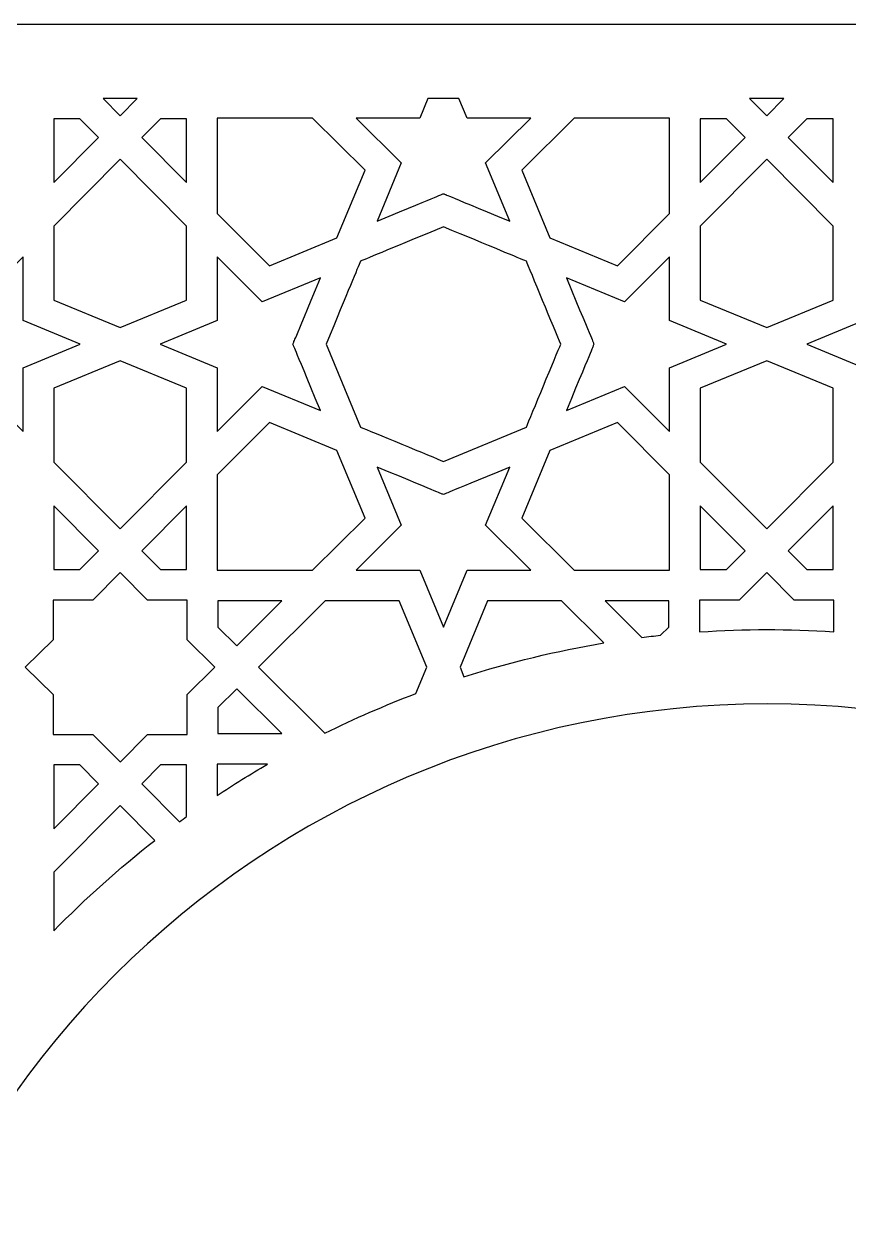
# Model space of a CAD drawing. Header units: millimetres. Extents: x -71 to 72, y -100 to 100.
# Drawn here: x -31.8 to 3.5, y 48.3 to 100.2 of the extents above; entities that cross this region are included whole.
import ezdxf

# ---------------------------------------------------------------- set-up
doc = ezdxf.new("R2010")
doc.units = ezdxf.units.MM
doc.header["$MEASUREMENT"] = 0
doc.layers.add('layer 1', color=7, linetype='Continuous')

msp = doc.modelspace()

# ---------------------------------------------------------------- linework, layer by layer
at = {"layer": 'layer 1', "color": 250}
for points, knots in [([(-71.4375, 100.1639), (-71.4375, 100.1639), (-71.4375, -99.8361), (-71.4375, -99.8361), (-71.4375, -99.8361), (-71.4375, -99.8361), (-39.4469, -99.8361), (-39.4469, -99.8361), (-39.4469, -99.8361), (-39.4469, -99.8361), (-39.4469, 31.5595), (-39.4469, 31.5595), (-39.4469, 31.5595), (-39.4469, 53.3323), (-21.7336, 71.0456), (0.0392, 71.0456), (0.0392, 71.0456), (21.8115, 71.0456), (39.5249, 53.3323), (39.5249, 31.5595), (39.5249, 31.5595), (39.5249, 31.5595), (39.5249, -99.8361), (39.5249, -99.8361), (39.5249, -99.8361), (39.5249, -99.8361), (71.5155, -99.8361), (71.5155, -99.8361), (71.5155, -99.8361), (71.5155, -99.8361), (71.5155, 100.1639), (71.5155, 100.1639), (71.5155, 100.1639), (71.5155, 100.1639), (-71.4375, 100.1639), (-71.4375, 100.1639)], [0, 0, 0, 0, 0.1, 0.1, 0.1, 0.1, 0.2, 0.2, 0.2, 0.2, 0.3, 0.3, 0.3, 0.3, 0.4, 0.4, 0.4, 0.4, 0.5, 0.5, 0.5, 0.5, 0.6, 0.6, 0.6, 0.6, 0.7, 0.7, 0.7, 0.7, 0.8, 0.8, 0.8, 0.8, 1, 1, 1, 1]), ([(-27.6673, 96.2385), (-27.6673, 96.2385), (-28.399, 96.9772), (-28.399, 96.9772), (-28.399, 96.9772), (-28.399, 96.9772), (-26.9356, 96.9772), (-26.9356, 96.9772), (-26.9356, 96.9772), (-26.9356, 96.9772), (-27.6673, 96.2385), (-27.6673, 96.2385)], [0, 0, 0, 0, 0.25, 0.25, 0.25, 0.25, 0.5, 0.5, 0.5, 0.5, 1, 1, 1, 1]), ([(-12.0188, 94.2192), (-12.0188, 94.2192), (-10.9844, 91.7247), (-10.9844, 91.7247), (-10.9844, 91.7247), (-13.9732, 92.9637), (-13.6486, 92.8289), (-13.8268, 92.9037), (-13.8268, 92.9037), (-14.012, 92.8261), (-13.7206, 92.9471), (-16.6695, 91.7247), (-16.6695, 91.7247), (-16.6695, 91.7247), (-15.6351, 94.2192), (-15.6351, 94.2192), (-15.6351, 94.2192), (-15.6351, 94.2192), (-17.5683, 96.1436), (-17.5683, 96.1436), (-17.5683, 96.1436), (-17.5683, 96.1436), (-14.8378, 96.1436), (-14.8378, 96.1436), (-14.8378, 96.1436), (-14.8378, 96.1436), (-14.4925, 96.9772), (-14.4925, 96.9772), (-14.4925, 96.9772), (-14.4925, 96.9772), (-13.1611, 96.9772), (-13.1611, 96.9772), (-13.1611, 96.9772), (-13.1611, 96.9772), (-12.8157, 96.1436), (-12.8157, 96.1436), (-12.8157, 96.1436), (-12.8157, 96.1436), (-10.0856, 96.1436), (-10.0856, 96.1436), (-10.0856, 96.1436), (-10.0856, 96.1436), (-12.0188, 94.2192), (-12.0188, 94.2192)], [0, 0, 0, 0, 0.0833333, 0.0833333, 0.0833333, 0.0833333, 0.1666667, 0.1666667, 0.1666667, 0.1666667, 0.25, 0.25, 0.25, 0.25, 0.3333333, 0.3333333, 0.3333333, 0.3333333, 0.4166667, 0.4166667, 0.4166667, 0.4166667, 0.5, 0.5, 0.5, 0.5, 0.5833333, 0.5833333, 0.5833333, 0.5833333, 0.6666667, 0.6666667, 0.6666667, 0.6666667, 0.75, 0.75, 0.75, 0.75, 0.8333333, 0.8333333, 0.8333333, 0.8333333, 1, 1, 1, 1]), ([(0.0134, 96.2385), (0.0134, 96.2385), (-0.7179, 96.9772), (-0.7179, 96.9772), (-0.7179, 96.9772), (-0.7179, 96.9772), (0.7451, 96.9772), (0.7451, 96.9772), (0.7451, 96.9772), (0.7451, 96.9772), (0.0134, 96.2385), (0.0134, 96.2385)], [0, 0, 0, 0, 0.25, 0.25, 0.25, 0.25, 0.5, 0.5, 0.5, 0.5, 1, 1, 1, 1]), ([(-30.5118, 93.3792), (-30.5118, 93.3792), (-30.5118, 96.1129), (-30.5118, 96.1129), (-30.5118, 96.1129), (-30.5118, 96.1129), (-29.3889, 96.1129), (-29.3889, 96.1129), (-29.3889, 96.1129), (-29.3889, 96.1129), (-28.5916, 95.3086), (-28.5916, 95.3086), (-28.5916, 95.3086), (-28.5916, 95.3086), (-30.5118, 93.3792), (-30.5118, 93.3792)], [0, 0, 0, 0, 0.2, 0.2, 0.2, 0.2, 0.4, 0.4, 0.4, 0.4, 0.6, 0.6, 0.6, 0.6, 1, 1, 1, 1]), ([(-26.743, 95.3086), (-26.743, 95.3086), (-25.9457, 96.1129), (-25.9457, 96.1129), (-25.9457, 96.1129), (-25.9457, 96.1129), (-24.8232, 96.1129), (-24.8232, 96.1129), (-24.8232, 96.1129), (-24.8232, 96.1129), (-24.8232, 93.3792), (-24.8232, 93.3792), (-24.8232, 93.3792), (-24.8232, 93.3792), (-26.743, 95.3086), (-26.743, 95.3086)], [0, 0, 0, 0, 0.2, 0.2, 0.2, 0.2, 0.4, 0.4, 0.4, 0.4, 0.6, 0.6, 0.6, 0.6, 1, 1, 1, 1]), ([(-18.3847, 91.0156), (-18.3847, 91.0156), (-21.2774, 89.8158), (-21.2774, 89.8158), (-21.2774, 89.8158), (-21.2774, 89.8158), (-23.5112, 92.0598), (-23.5112, 92.0598), (-23.5112, 92.0598), (-23.5112, 92.0598), (-23.5112, 96.1436), (-23.5112, 96.1436), (-23.5112, 96.1436), (-23.5112, 96.1436), (-19.4275, 96.1436), (-19.4275, 96.1436), (-19.4275, 96.1436), (-19.4275, 96.1436), (-17.1835, 93.9098), (-17.1835, 93.9098), (-17.1835, 93.9098), (-17.1835, 93.9098), (-18.3847, 91.0156), (-18.3847, 91.0156)], [0, 0, 0, 0, 0.1428571, 0.1428571, 0.1428571, 0.1428571, 0.2857143, 0.2857143, 0.2857143, 0.2857143, 0.4285714, 0.4285714, 0.4285714, 0.4285714, 0.5714286, 0.5714286, 0.5714286, 0.5714286, 0.7142857, 0.7142857, 0.7142857, 0.7142857, 1, 1, 1, 1]), ([(-4.1427, 92.0598), (-4.1427, 92.0598), (-6.3765, 89.8158), (-6.3765, 89.8158), (-6.3765, 89.8158), (-6.3765, 89.8158), (-9.2706, 91.016), (-9.2706, 91.016), (-9.2706, 91.016), (-9.2706, 91.016), (-10.4704, 93.9098), (-10.4704, 93.9098), (-10.4704, 93.9098), (-10.4704, 93.9098), (-8.2261, 96.1436), (-8.2261, 96.1436), (-8.2261, 96.1436), (-8.2261, 96.1436), (-4.1427, 96.1436), (-4.1427, 96.1436), (-4.1427, 96.1436), (-4.1427, 96.1436), (-4.1427, 92.0598), (-4.1427, 92.0598)], [0, 0, 0, 0, 0.1428571, 0.1428571, 0.1428571, 0.1428571, 0.2857143, 0.2857143, 0.2857143, 0.2857143, 0.4285714, 0.4285714, 0.4285714, 0.4285714, 0.5714286, 0.5714286, 0.5714286, 0.5714286, 0.7142857, 0.7142857, 0.7142857, 0.7142857, 1, 1, 1, 1]), ([(-2.8307, 93.3792), (-2.8307, 93.3792), (-2.8307, 96.1129), (-2.8307, 96.1129), (-2.8307, 96.1129), (-2.8307, 96.1129), (-1.7081, 96.1129), (-1.7081, 96.1129), (-1.7081, 96.1129), (-1.7081, 96.1129), (-0.9105, 95.3086), (-0.9105, 95.3086), (-0.9105, 95.3086), (-0.9105, 95.3086), (-2.8307, 93.3792), (-2.8307, 93.3792)], [0, 0, 0, 0, 0.2, 0.2, 0.2, 0.2, 0.4, 0.4, 0.4, 0.4, 0.6, 0.6, 0.6, 0.6, 1, 1, 1, 1]), ([(0.9377, 95.3086), (0.9377, 95.3086), (1.7353, 96.1129), (1.7353, 96.1129), (1.7353, 96.1129), (1.7353, 96.1129), (2.8579, 96.1129), (2.8579, 96.1129), (2.8579, 96.1129), (2.8579, 96.1129), (2.8579, 93.3792), (2.8579, 93.3792), (2.8579, 93.3792), (2.8579, 93.3792), (0.9377, 95.3086), (0.9377, 95.3086)], [0, 0, 0, 0, 0.2, 0.2, 0.2, 0.2, 0.4, 0.4, 0.4, 0.4, 0.6, 0.6, 0.6, 0.6, 1, 1, 1, 1]), ([(-24.8232, 88.3476), (-24.8232, 88.3476), (-27.6673, 87.1696), (-27.6673, 87.1696), (-27.6673, 87.1696), (-27.6673, 87.1696), (-30.5118, 88.3476), (-30.5118, 88.3476), (-30.5118, 88.3476), (-30.5118, 88.3476), (-30.5118, 91.5183), (-30.5118, 91.5183), (-30.5118, 91.5183), (-30.5118, 91.5183), (-27.6673, 94.3772), (-27.6673, 94.3772), (-27.6673, 94.3772), (-27.6673, 94.3772), (-24.8232, 91.5183), (-24.8232, 91.5183), (-24.8232, 91.5183), (-24.8232, 91.5183), (-24.8232, 88.3476), (-24.8232, 88.3476)], [0, 0, 0, 0, 0.1428571, 0.1428571, 0.1428571, 0.1428571, 0.2857143, 0.2857143, 0.2857143, 0.2857143, 0.4285714, 0.4285714, 0.4285714, 0.4285714, 0.5714286, 0.5714286, 0.5714286, 0.5714286, 0.7142857, 0.7142857, 0.7142857, 0.7142857, 1, 1, 1, 1]), ([(-2.8307, 88.3476), (-2.8307, 88.3476), (-2.8307, 91.5183), (-2.8307, 91.5183), (-2.8307, 91.5183), (-2.8307, 91.5183), (0.0134, 94.3772), (0.0134, 94.3772), (0.0134, 94.3772), (0.0134, 94.3772), (2.8579, 91.5183), (2.8579, 91.5183), (2.8579, 91.5183), (2.8579, 91.5183), (2.8579, 88.3476), (2.8579, 88.3476), (2.8579, 88.3476), (2.8579, 88.3476), (0.0134, 87.1696), (0.0134, 87.1696), (0.0134, 87.1696), (0.0134, 87.1696), (-2.8307, 88.3476), (-2.8307, 88.3476)], [0, 0, 0, 0, 0.1428571, 0.1428571, 0.1428571, 0.1428571, 0.2857143, 0.2857143, 0.2857143, 0.2857143, 0.4285714, 0.4285714, 0.4285714, 0.4285714, 0.5714286, 0.5714286, 0.5714286, 0.5714286, 0.7142857, 0.7142857, 0.7142857, 0.7142857, 1, 1, 1, 1]), ([(-13.8268, 81.4359), (-14.2773, 81.6226), (-16.9545, 82.7328), (-17.3778, 82.9081), (-17.3778, 82.9081), (-17.3778, 82.9081), (-18.8503, 86.4595), (-18.8503, 86.4595), (-18.8503, 86.4595), (-17.913, 88.7197), (-17.4939, 89.7287), (-17.3835, 90.0081), (-17.3835, 90.0081), (-17.1037, 90.1245), (-15.814, 90.6593), (-13.8268, 91.4827), (-13.8268, 91.4827), (-11.8396, 90.6593), (-10.5498, 90.1245), (-10.2704, 90.0081), (-10.2704, 90.0081), (-10.1406, 89.68), (-9.0438, 87.0377), (-8.8036, 86.4595), (-8.8036, 86.4595), (-8.9895, 86.0104), (-10.094, 83.3452), (-10.2771, 82.9077), (-10.2771, 82.9077), (-10.2771, 82.9077), (-13.8268, 81.4359), (-13.8268, 81.4359)], [0, 0, 0, 0, 0.1111111, 0.1111111, 0.1111111, 0.1111111, 0.2222222, 0.2222222, 0.2222222, 0.2222222, 0.3333333, 0.3333333, 0.3333333, 0.3333333, 0.4444444, 0.4444444, 0.4444444, 0.4444444, 0.5555556, 0.5555556, 0.5555556, 0.5555556, 0.6666667, 0.6666667, 0.6666667, 0.6666667, 0.7777778, 0.7777778, 0.7777778, 0.7777778, 1, 1, 1, 1]), ([(-29.3822, 86.4595), (-29.3822, 86.4595), (-31.8234, 85.4484), (-31.8234, 85.4484), (-31.8234, 85.4484), (-31.8234, 85.4484), (-31.8234, 82.7179), (-31.8234, 82.7179), (-31.8234, 82.7179), (-31.8234, 82.7179), (-33.7478, 84.6512), (-33.7478, 84.6512), (-33.7478, 84.6512), (-33.7478, 84.6512), (-36.2424, 83.6165), (-36.2424, 83.6165), (-36.2424, 83.6165), (-35.016, 86.5752), (-35.1413, 86.2743), (-35.0633, 86.4595), (-35.0633, 86.4595), (-35.1381, 86.6366), (-35.0058, 86.3184), (-36.2424, 89.3018), (-36.2424, 89.3018), (-36.2424, 89.3018), (-33.7478, 88.2675), (-33.7478, 88.2675), (-33.7478, 88.2675), (-33.7478, 88.2675), (-31.8234, 90.2007), (-31.8234, 90.2007), (-31.8234, 90.2007), (-31.8234, 90.2007), (-31.8234, 87.4702), (-31.8234, 87.4702), (-31.8234, 87.4702), (-31.8234, 87.4702), (-29.3822, 86.4595), (-29.3822, 86.4595)], [0, 0, 0, 0, 0.0909091, 0.0909091, 0.0909091, 0.0909091, 0.1818182, 0.1818182, 0.1818182, 0.1818182, 0.2727273, 0.2727273, 0.2727273, 0.2727273, 0.3636364, 0.3636364, 0.3636364, 0.3636364, 0.4545455, 0.4545455, 0.4545455, 0.4545455, 0.5454545, 0.5454545, 0.5454545, 0.5454545, 0.6363636, 0.6363636, 0.6363636, 0.6363636, 0.7272727, 0.7272727, 0.7272727, 0.7272727, 0.8181818, 0.8181818, 0.8181818, 0.8181818, 1, 1, 1, 1]), ([(-20.2713, 86.4595), (-20.1898, 86.2655), (-20.35, 86.6511), (-19.0923, 83.6165), (-19.0923, 83.6165), (-19.0923, 83.6165), (-21.5868, 84.6512), (-21.5868, 84.6512), (-21.5868, 84.6512), (-21.5868, 84.6512), (-23.5112, 82.7179), (-23.5112, 82.7179), (-23.5112, 82.7179), (-23.5112, 82.7179), (-23.5112, 85.4484), (-23.5112, 85.4484), (-23.5112, 85.4484), (-23.5112, 85.4484), (-25.9524, 86.4595), (-25.9524, 86.4595), (-25.9524, 86.4595), (-25.9524, 86.4595), (-23.5112, 87.4702), (-23.5112, 87.4702), (-23.5112, 87.4702), (-23.5112, 87.4702), (-23.5112, 90.2007), (-23.5112, 90.2007), (-23.5112, 90.2007), (-23.5112, 90.2007), (-21.5868, 88.2675), (-21.5868, 88.2675), (-21.5868, 88.2675), (-21.5868, 88.2675), (-19.0923, 89.3018), (-19.0923, 89.3018), (-19.0923, 89.3018), (-20.3115, 86.3604), (-20.1912, 86.65), (-20.2713, 86.4595)], [0, 0, 0, 0, 0.0909091, 0.0909091, 0.0909091, 0.0909091, 0.1818182, 0.1818182, 0.1818182, 0.1818182, 0.2727273, 0.2727273, 0.2727273, 0.2727273, 0.3636364, 0.3636364, 0.3636364, 0.3636364, 0.4545455, 0.4545455, 0.4545455, 0.4545455, 0.5454545, 0.5454545, 0.5454545, 0.5454545, 0.6363636, 0.6363636, 0.6363636, 0.6363636, 0.7272727, 0.7272727, 0.7272727, 0.7272727, 0.8181818, 0.8181818, 0.8181818, 0.8181818, 1, 1, 1, 1]), ([(-7.3826, 86.4595), (-7.4701, 86.668), (-7.3064, 86.2739), (-8.5616, 89.3018), (-8.5616, 89.3018), (-8.5616, 89.3018), (-6.0671, 88.2675), (-6.0671, 88.2675), (-6.0671, 88.2675), (-6.0671, 88.2675), (-4.1427, 90.2007), (-4.1427, 90.2007), (-4.1427, 90.2007), (-4.1427, 90.2007), (-4.1427, 87.4702), (-4.1427, 87.4702), (-4.1427, 87.4702), (-4.1427, 87.4702), (-1.7014, 86.4595), (-1.7014, 86.4595), (-1.7014, 86.4595), (-1.7014, 86.4595), (-4.1427, 85.4484), (-4.1427, 85.4484), (-4.1427, 85.4484), (-4.1427, 85.4484), (-4.1427, 82.7179), (-4.1427, 82.7179), (-4.1427, 82.7179), (-4.1427, 82.7179), (-6.0671, 84.6512), (-6.0671, 84.6512), (-6.0671, 84.6512), (-6.0671, 84.6512), (-8.5616, 83.6165), (-8.5616, 83.6165), (-8.5616, 83.6165), (-7.3508, 86.5375), (-7.4704, 86.2496), (-7.3826, 86.4595)], [0, 0, 0, 0, 0.0909091, 0.0909091, 0.0909091, 0.0909091, 0.1818182, 0.1818182, 0.1818182, 0.1818182, 0.2727273, 0.2727273, 0.2727273, 0.2727273, 0.3636364, 0.3636364, 0.3636364, 0.3636364, 0.4545455, 0.4545455, 0.4545455, 0.4545455, 0.5454545, 0.5454545, 0.5454545, 0.5454545, 0.6363636, 0.6363636, 0.6363636, 0.6363636, 0.7272727, 0.7272727, 0.7272727, 0.7272727, 0.8181818, 0.8181818, 0.8181818, 0.8181818, 1, 1, 1, 1]), ([(1.7283, 86.4595), (1.7283, 86.4595), (4.1698, 87.4702), (4.1698, 87.4702), (4.1698, 87.4702), (4.1698, 87.4702), (4.1698, 90.2007), (4.1698, 90.2007), (4.1698, 90.2007), (4.1698, 90.2007), (6.0942, 88.2675), (6.0942, 88.2675), (6.0942, 88.2675), (6.0942, 88.2675), (8.5887, 89.3018), (8.5887, 89.3018), (8.5887, 89.3018), (7.378, 86.3812), (7.4976, 86.669), (7.4097, 86.4595), (7.4097, 86.4595), (7.4972, 86.2507), (7.3335, 86.6447), (8.5887, 83.6165), (8.5887, 83.6165), (8.5887, 83.6165), (6.0942, 84.6512), (6.0942, 84.6512), (6.0942, 84.6512), (6.0942, 84.6512), (4.1698, 82.7179), (4.1698, 82.7179), (4.1698, 82.7179), (4.1698, 82.7179), (4.1698, 85.4484), (4.1698, 85.4484), (4.1698, 85.4484), (4.1698, 85.4484), (1.7283, 86.4595), (1.7283, 86.4595)], [0, 0, 0, 0, 0.0909091, 0.0909091, 0.0909091, 0.0909091, 0.1818182, 0.1818182, 0.1818182, 0.1818182, 0.2727273, 0.2727273, 0.2727273, 0.2727273, 0.3636364, 0.3636364, 0.3636364, 0.3636364, 0.4545455, 0.4545455, 0.4545455, 0.4545455, 0.5454545, 0.5454545, 0.5454545, 0.5454545, 0.6363636, 0.6363636, 0.6363636, 0.6363636, 0.7272727, 0.7272727, 0.7272727, 0.7272727, 0.8181818, 0.8181818, 0.8181818, 0.8181818, 1, 1, 1, 1]), ([(-24.8232, 81.4003), (-24.8232, 81.4003), (-27.6673, 78.5418), (-27.6673, 78.5418), (-27.6673, 78.5418), (-27.6673, 78.5418), (-30.5118, 81.4003), (-30.5118, 81.4003), (-30.5118, 81.4003), (-30.5118, 81.4003), (-30.5118, 84.5714), (-30.5118, 84.5714), (-30.5118, 84.5714), (-30.5118, 84.5714), (-27.6673, 85.749), (-27.6673, 85.749), (-27.6673, 85.749), (-27.6673, 85.749), (-24.8232, 84.5714), (-24.8232, 84.5714), (-24.8232, 84.5714), (-24.8232, 84.5714), (-24.8232, 81.4003), (-24.8232, 81.4003)], [0, 0, 0, 0, 0.1428571, 0.1428571, 0.1428571, 0.1428571, 0.2857143, 0.2857143, 0.2857143, 0.2857143, 0.4285714, 0.4285714, 0.4285714, 0.4285714, 0.5714286, 0.5714286, 0.5714286, 0.5714286, 0.7142857, 0.7142857, 0.7142857, 0.7142857, 1, 1, 1, 1]), ([(2.8579, 81.4003), (2.8579, 81.4003), (0.0134, 78.5418), (0.0134, 78.5418), (0.0134, 78.5418), (0.0134, 78.5418), (-2.8307, 81.4003), (-2.8307, 81.4003), (-2.8307, 81.4003), (-2.8307, 81.4003), (-2.8307, 84.5714), (-2.8307, 84.5714), (-2.8307, 84.5714), (-2.8307, 84.5714), (0.0134, 85.749), (0.0134, 85.749), (0.0134, 85.749), (0.0134, 85.749), (2.8579, 84.5714), (2.8579, 84.5714), (2.8579, 84.5714), (2.8579, 84.5714), (2.8579, 81.4003), (2.8579, 81.4003)], [0, 0, 0, 0, 0.1428571, 0.1428571, 0.1428571, 0.1428571, 0.2857143, 0.2857143, 0.2857143, 0.2857143, 0.4285714, 0.4285714, 0.4285714, 0.4285714, 0.5714286, 0.5714286, 0.5714286, 0.5714286, 0.7142857, 0.7142857, 0.7142857, 0.7142857, 1, 1, 1, 1]), ([(-18.3836, 81.9027), (-18.3836, 81.9027), (-17.1831, 79.0088), (-17.1831, 79.0088), (-17.1831, 79.0088), (-17.1831, 79.0088), (-19.4275, 76.775), (-19.4275, 76.775), (-19.4275, 76.775), (-19.4275, 76.775), (-23.5112, 76.775), (-23.5112, 76.775), (-23.5112, 76.775), (-23.5112, 76.775), (-23.5112, 80.8588), (-23.5112, 80.8588), (-23.5112, 80.8588), (-23.5112, 80.8588), (-21.2774, 83.1028), (-21.2774, 83.1028), (-21.2774, 83.1028), (-21.2774, 83.1028), (-18.3836, 81.9027), (-18.3836, 81.9027)], [0, 0, 0, 0, 0.1428571, 0.1428571, 0.1428571, 0.1428571, 0.2857143, 0.2857143, 0.2857143, 0.2857143, 0.4285714, 0.4285714, 0.4285714, 0.4285714, 0.5714286, 0.5714286, 0.5714286, 0.5714286, 0.7142857, 0.7142857, 0.7142857, 0.7142857, 1, 1, 1, 1]), ([(-9.2699, 81.9027), (-9.2699, 81.9027), (-6.3765, 83.1028), (-6.3765, 83.1028), (-6.3765, 83.1028), (-6.3765, 83.1028), (-4.1427, 80.8588), (-4.1427, 80.8588), (-4.1427, 80.8588), (-4.1427, 80.8588), (-4.1427, 76.775), (-4.1427, 76.775), (-4.1427, 76.775), (-4.1427, 76.775), (-8.2261, 76.775), (-8.2261, 76.775), (-8.2261, 76.775), (-8.2261, 76.775), (-10.4704, 79.0088), (-10.4704, 79.0088), (-10.4704, 79.0088), (-10.4704, 79.0088), (-9.2699, 81.9027), (-9.2699, 81.9027)], [0, 0, 0, 0, 0.1428571, 0.1428571, 0.1428571, 0.1428571, 0.2857143, 0.2857143, 0.2857143, 0.2857143, 0.4285714, 0.4285714, 0.4285714, 0.4285714, 0.5714286, 0.5714286, 0.5714286, 0.5714286, 0.7142857, 0.7142857, 0.7142857, 0.7142857, 1, 1, 1, 1]), ([(-15.6351, 78.6994), (-15.6351, 78.6994), (-16.6695, 81.1939), (-16.6695, 81.1939), (-16.6695, 81.1939), (-13.7315, 79.9761), (-14.0166, 80.0947), (-13.8268, 80.015), (-13.8268, 80.015), (-13.6514, 80.0887), (-13.9577, 79.9617), (-10.9844, 81.1939), (-10.9844, 81.1939), (-10.9844, 81.1939), (-12.0188, 78.6994), (-12.0188, 78.6994), (-12.0188, 78.6994), (-12.0188, 78.6994), (-10.0856, 76.775), (-10.0856, 76.775), (-10.0856, 76.775), (-10.0856, 76.775), (-12.8161, 76.775), (-12.8161, 76.775), (-12.8161, 76.775), (-12.8161, 76.775), (-13.8268, 74.3338), (-13.8268, 74.3338), (-13.8268, 74.3338), (-13.8268, 74.3338), (-14.8378, 76.775), (-14.8378, 76.775), (-14.8378, 76.775), (-14.8378, 76.775), (-17.5683, 76.775), (-17.5683, 76.775), (-17.5683, 76.775), (-17.5683, 76.775), (-15.6351, 78.6994), (-15.6351, 78.6994)], [0, 0, 0, 0, 0.0909091, 0.0909091, 0.0909091, 0.0909091, 0.1818182, 0.1818182, 0.1818182, 0.1818182, 0.2727273, 0.2727273, 0.2727273, 0.2727273, 0.3636364, 0.3636364, 0.3636364, 0.3636364, 0.4545455, 0.4545455, 0.4545455, 0.4545455, 0.5454545, 0.5454545, 0.5454545, 0.5454545, 0.6363636, 0.6363636, 0.6363636, 0.6363636, 0.7272727, 0.7272727, 0.7272727, 0.7272727, 0.8181818, 0.8181818, 0.8181818, 0.8181818, 1, 1, 1, 1]), ([(-30.5118, 76.8057), (-30.5118, 76.8057), (-30.5118, 79.5394), (-30.5118, 79.5394), (-30.5118, 79.5394), (-30.5118, 79.5394), (-28.5916, 77.6101), (-28.5916, 77.6101), (-28.5916, 77.6101), (-28.5916, 77.6101), (-29.3892, 76.8057), (-29.3892, 76.8057), (-29.3892, 76.8057), (-29.3892, 76.8057), (-30.5118, 76.8057), (-30.5118, 76.8057)], [0, 0, 0, 0, 0.2, 0.2, 0.2, 0.2, 0.4, 0.4, 0.4, 0.4, 0.6, 0.6, 0.6, 0.6, 1, 1, 1, 1]), ([(-24.8232, 79.5394), (-24.8232, 79.5394), (-24.8232, 76.8057), (-24.8232, 76.8057), (-24.8232, 76.8057), (-24.8232, 76.8057), (-25.9457, 76.8057), (-25.9457, 76.8057), (-25.9457, 76.8057), (-25.9457, 76.8057), (-26.743, 77.6101), (-26.743, 77.6101), (-26.743, 77.6101), (-26.743, 77.6101), (-24.8232, 79.5394), (-24.8232, 79.5394)], [0, 0, 0, 0, 0.2, 0.2, 0.2, 0.2, 0.4, 0.4, 0.4, 0.4, 0.6, 0.6, 0.6, 0.6, 1, 1, 1, 1]), ([(-2.8307, 76.8057), (-2.8307, 76.8057), (-2.8307, 79.5394), (-2.8307, 79.5394), (-2.8307, 79.5394), (-2.8307, 79.5394), (-0.9105, 77.6101), (-0.9105, 77.6101), (-0.9105, 77.6101), (-0.9105, 77.6101), (-1.7081, 76.8057), (-1.7081, 76.8057), (-1.7081, 76.8057), (-1.7081, 76.8057), (-2.8307, 76.8057), (-2.8307, 76.8057)], [0, 0, 0, 0, 0.2, 0.2, 0.2, 0.2, 0.4, 0.4, 0.4, 0.4, 0.6, 0.6, 0.6, 0.6, 1, 1, 1, 1]), ([(2.8579, 79.5394), (2.8579, 79.5394), (2.8579, 76.8057), (2.8579, 76.8057), (2.8579, 76.8057), (2.8579, 76.8057), (1.7353, 76.8057), (1.7353, 76.8057), (1.7353, 76.8057), (1.7353, 76.8057), (0.9377, 77.6101), (0.9377, 77.6101), (0.9377, 77.6101), (0.9377, 77.6101), (2.8579, 79.5394), (2.8579, 79.5394)], [0, 0, 0, 0, 0.2, 0.2, 0.2, 0.2, 0.4, 0.4, 0.4, 0.4, 0.6, 0.6, 0.6, 0.6, 1, 1, 1, 1]), ([(-23.61, 72.6151), (-23.61, 72.6151), (-24.7925, 71.4446), (-24.7925, 71.4446), (-24.7925, 71.4446), (-24.7925, 71.4446), (-24.7925, 69.7438), (-24.7925, 69.7438), (-24.7925, 69.7438), (-24.7925, 69.7438), (-26.4929, 69.7438), (-26.4929, 69.7438), (-26.4929, 69.7438), (-26.4929, 69.7438), (-27.6662, 68.5585), (-27.6662, 68.5585), (-27.6662, 68.5585), (-27.6662, 68.5585), (-27.6701, 68.5624), (-27.6701, 68.5624), (-27.6701, 68.5624), (-27.6701, 68.5624), (-27.6712, 68.5613), (-27.6712, 68.5613), (-27.6712, 68.5613), (-27.6712, 68.5613), (-28.8417, 69.7438), (-28.8417, 69.7438), (-28.8417, 69.7438), (-28.8417, 69.7438), (-30.5421, 69.7438), (-30.5421, 69.7438), (-30.5421, 69.7438), (-30.5421, 69.7438), (-30.5421, 71.4446), (-30.5421, 71.4446), (-30.5421, 71.4446), (-30.5421, 71.4446), (-31.7285, 72.619), (-31.7285, 72.619), (-31.7285, 72.619), (-31.7285, 72.619), (-30.5421, 73.7934), (-30.5421, 73.7934), (-30.5421, 73.7934), (-30.5421, 73.7934), (-30.5421, 75.4938), (-30.5421, 75.4938), (-30.5421, 75.4938), (-30.5421, 75.4938), (-28.8417, 75.4938), (-28.8417, 75.4938), (-28.8417, 75.4938), (-28.8417, 75.4938), (-27.6673, 76.6801), (-27.6673, 76.6801), (-27.6673, 76.6801), (-27.6673, 76.6801), (-26.4929, 75.4938), (-26.4929, 75.4938), (-26.4929, 75.4938), (-26.4929, 75.4938), (-24.7925, 75.4938), (-24.7925, 75.4938), (-24.7925, 75.4938), (-24.7925, 75.4938), (-24.7925, 73.7934), (-24.7925, 73.7934), (-24.7925, 73.7934), (-24.7925, 73.7934), (-23.6072, 72.62), (-23.6072, 72.62), (-23.6072, 72.62), (-23.6072, 72.62), (-23.6111, 72.6161), (-23.6111, 72.6161), (-23.6111, 72.6161), (-23.6111, 72.6161), (-23.61, 72.6151), (-23.61, 72.6151)], [0, 0, 0, 0, 0.047619, 0.047619, 0.047619, 0.047619, 0.0952381, 0.0952381, 0.0952381, 0.0952381, 0.1428571, 0.1428571, 0.1428571, 0.1428571, 0.1904762, 0.1904762, 0.1904762, 0.1904762, 0.2380952, 0.2380952, 0.2380952, 0.2380952, 0.2857143, 0.2857143, 0.2857143, 0.2857143, 0.3333333, 0.3333333, 0.3333333, 0.3333333, 0.3809524, 0.3809524, 0.3809524, 0.3809524, 0.4285714, 0.4285714, 0.4285714, 0.4285714, 0.4761905, 0.4761905, 0.4761905, 0.4761905, 0.5238095, 0.5238095, 0.5238095, 0.5238095, 0.5714286, 0.5714286, 0.5714286, 0.5714286, 0.6190476, 0.6190476, 0.6190476, 0.6190476, 0.6666667, 0.6666667, 0.6666667, 0.6666667, 0.7142857, 0.7142857, 0.7142857, 0.7142857, 0.7619048, 0.7619048, 0.7619048, 0.7619048, 0.8095238, 0.8095238, 0.8095238, 0.8095238, 0.8571429, 0.8571429, 0.8571429, 0.8571429, 0.9047619, 0.9047619, 0.9047619, 0.9047619, 1, 1, 1, 1]), ([(-2.8614, 75.4938), (-2.8614, 75.4938), (-1.161, 75.4938), (-1.161, 75.4938), (-1.161, 75.4938), (-1.161, 75.4938), (0.0134, 76.6801), (0.0134, 76.6801), (0.0134, 76.6801), (0.0134, 76.6801), (1.1878, 75.4938), (1.1878, 75.4938), (1.1878, 75.4938), (1.1878, 75.4938), (2.8885, 75.4938), (2.8885, 75.4938), (2.8885, 75.4938), (2.8885, 75.4938), (2.8885, 74.1356), (2.8885, 74.1356), (2.8885, 74.1356), (0.9267, 74.2664), (-0.9035, 74.2654), (-2.8614, 74.1324), (-2.8614, 74.1324), (-2.8614, 74.1324), (-2.8614, 75.4938), (-2.8614, 75.4938)], [0, 0, 0, 0, 0.125, 0.125, 0.125, 0.125, 0.25, 0.25, 0.25, 0.25, 0.375, 0.375, 0.375, 0.375, 0.5, 0.5, 0.5, 0.5, 0.625, 0.625, 0.625, 0.625, 0.75, 0.75, 0.75, 0.75, 1, 1, 1, 1]), ([(-23.4805, 74.3405), (-23.4805, 74.3405), (-23.4805, 75.4631), (-23.4805, 75.4631), (-23.4805, 75.4631), (-23.4805, 75.4631), (-20.7465, 75.4631), (-20.7465, 75.4631), (-20.7465, 75.4631), (-20.7465, 75.4631), (-22.6758, 73.5429), (-22.6758, 73.5429), (-22.6758, 73.5429), (-22.6758, 73.5429), (-23.4805, 74.3405), (-23.4805, 74.3405)], [0, 0, 0, 0, 0.2, 0.2, 0.2, 0.2, 0.4, 0.4, 0.4, 0.4, 0.6, 0.6, 0.6, 0.6, 1, 1, 1, 1]), ([(-18.886, 75.4631), (-18.886, 75.4631), (-15.7148, 75.4631), (-15.7148, 75.4631), (-15.7148, 75.4631), (-15.7148, 75.4631), (-14.5373, 72.619), (-14.5373, 72.619), (-14.5373, 72.619), (-14.5373, 72.619), (-15.004, 71.4918), (-15.004, 71.4918), (-15.004, 71.4918), (-16.3234, 70.993), (-17.6339, 70.4208), (-18.9018, 69.7904), (-18.9018, 69.7904), (-18.9018, 69.7904), (-21.7445, 72.619), (-21.7445, 72.619), (-21.7445, 72.619), (-21.7445, 72.619), (-18.886, 75.4631), (-18.886, 75.4631)], [0, 0, 0, 0, 0.1428571, 0.1428571, 0.1428571, 0.1428571, 0.2857143, 0.2857143, 0.2857143, 0.2857143, 0.4285714, 0.4285714, 0.4285714, 0.4285714, 0.5714286, 0.5714286, 0.5714286, 0.5714286, 0.7142857, 0.7142857, 0.7142857, 0.7142857, 1, 1, 1, 1]), ([(-11.9391, 75.4631), (-11.9391, 75.4631), (-8.7679, 75.4631), (-8.7679, 75.4631), (-8.7679, 75.4631), (-8.7679, 75.4631), (-6.9532, 73.6575), (-6.9532, 73.6575), (-6.9532, 73.6575), (-8.975, 73.3224), (-10.989, 72.8359), (-12.9469, 72.209), (-12.9469, 72.209), (-12.9469, 72.209), (-13.1166, 72.619), (-13.1166, 72.619), (-13.1166, 72.619), (-13.1166, 72.619), (-11.9391, 75.4631), (-11.9391, 75.4631)], [0, 0, 0, 0, 0.1666667, 0.1666667, 0.1666667, 0.1666667, 0.3333333, 0.3333333, 0.3333333, 0.3333333, 0.5, 0.5, 0.5, 0.5, 0.6666667, 0.6666667, 0.6666667, 0.6666667, 1, 1, 1, 1]), ([(-4.1734, 75.4631), (-4.1734, 75.4631), (-4.1734, 74.3405), (-4.1734, 74.3405), (-4.1734, 74.3405), (-4.1734, 74.3405), (-4.5293, 73.9877), (-4.5293, 73.9877), (-4.5293, 73.9877), (-4.7974, 73.9592), (-5.0652, 73.9288), (-5.3319, 73.8953), (-5.3319, 73.8953), (-5.3319, 73.8953), (-6.907, 75.4631), (-6.907, 75.4631), (-6.907, 75.4631), (-6.907, 75.4631), (-4.1734, 75.4631), (-4.1734, 75.4631)], [0, 0, 0, 0, 0.1666667, 0.1666667, 0.1666667, 0.1666667, 0.3333333, 0.3333333, 0.3333333, 0.3333333, 0.5, 0.5, 0.5, 0.5, 0.6666667, 0.6666667, 0.6666667, 0.6666667, 1, 1, 1, 1]), ([(-23.4805, 70.8971), (-23.4805, 70.8971), (-22.6758, 71.6947), (-22.6758, 71.6947), (-22.6758, 71.6947), (-22.6758, 71.6947), (-20.7465, 69.7745), (-20.7465, 69.7745), (-20.7465, 69.7745), (-20.7465, 69.7745), (-23.4805, 69.7745), (-23.4805, 69.7745), (-23.4805, 69.7745), (-23.4805, 69.7745), (-23.4805, 70.8971), (-23.4805, 70.8971)], [0, 0, 0, 0, 0.2, 0.2, 0.2, 0.2, 0.4, 0.4, 0.4, 0.4, 0.6, 0.6, 0.6, 0.6, 1, 1, 1, 1]), ([(-30.5118, 65.6982), (-30.5118, 65.6982), (-30.5118, 68.4318), (-30.5118, 68.4318), (-30.5118, 68.4318), (-30.5118, 68.4318), (-29.3889, 68.4318), (-29.3889, 68.4318), (-29.3889, 68.4318), (-29.3889, 68.4318), (-28.5916, 67.6275), (-28.5916, 67.6275), (-28.5916, 67.6275), (-28.5916, 67.6275), (-30.5118, 65.6982), (-30.5118, 65.6982)], [0, 0, 0, 0, 0.2, 0.2, 0.2, 0.2, 0.4, 0.4, 0.4, 0.4, 0.6, 0.6, 0.6, 0.6, 1, 1, 1, 1]), ([(-24.8232, 68.4318), (-24.8232, 68.4318), (-24.8232, 66.2213), (-24.8232, 66.2213), (-24.8232, 66.2213), (-24.9241, 66.1483), (-25.0243, 66.0749), (-25.1245, 66.0012), (-25.1245, 66.0012), (-25.1245, 66.0012), (-26.743, 67.6275), (-26.743, 67.6275), (-26.743, 67.6275), (-26.743, 67.6275), (-25.9457, 68.4318), (-25.9457, 68.4318), (-25.9457, 68.4318), (-25.9457, 68.4318), (-24.8232, 68.4318), (-24.8232, 68.4318)], [0, 0, 0, 0, 0.1666667, 0.1666667, 0.1666667, 0.1666667, 0.3333333, 0.3333333, 0.3333333, 0.3333333, 0.5, 0.5, 0.5, 0.5, 0.6666667, 0.6666667, 0.6666667, 0.6666667, 1, 1, 1, 1]), ([(-21.3649, 68.4629), (-22.1015, 68.0346), (-22.8205, 67.588), (-23.5112, 67.1294), (-23.5112, 67.1294), (-23.5112, 67.1294), (-23.5112, 68.4629), (-23.5112, 68.4629), (-23.5112, 68.4629), (-23.5112, 68.4629), (-21.3649, 68.4629), (-21.3649, 68.4629)], [0, 0, 0, 0, 0.25, 0.25, 0.25, 0.25, 0.5, 0.5, 0.5, 0.5, 1, 1, 1, 1]), ([(-26.1807, 65.2018), (-27.7107, 64.0066), (-29.1652, 62.7038), (-30.5118, 61.323), (-30.5118, 61.323), (-30.5118, 61.323), (-30.5118, 63.8373), (-30.5118, 63.8373), (-30.5118, 63.8373), (-30.5118, 63.8373), (-27.6673, 66.6962), (-27.6673, 66.6962), (-27.6673, 66.6962), (-27.6673, 66.6962), (-26.1807, 65.2018), (-26.1807, 65.2018)], [0, 0, 0, 0, 0.2, 0.2, 0.2, 0.2, 0.4, 0.4, 0.4, 0.4, 0.6, 0.6, 0.6, 0.6, 1, 1, 1, 1])]:
    msp.add_open_spline(points, degree=3, knots=knots, dxfattribs=at)

doc.saveas('drawing.dxf')
